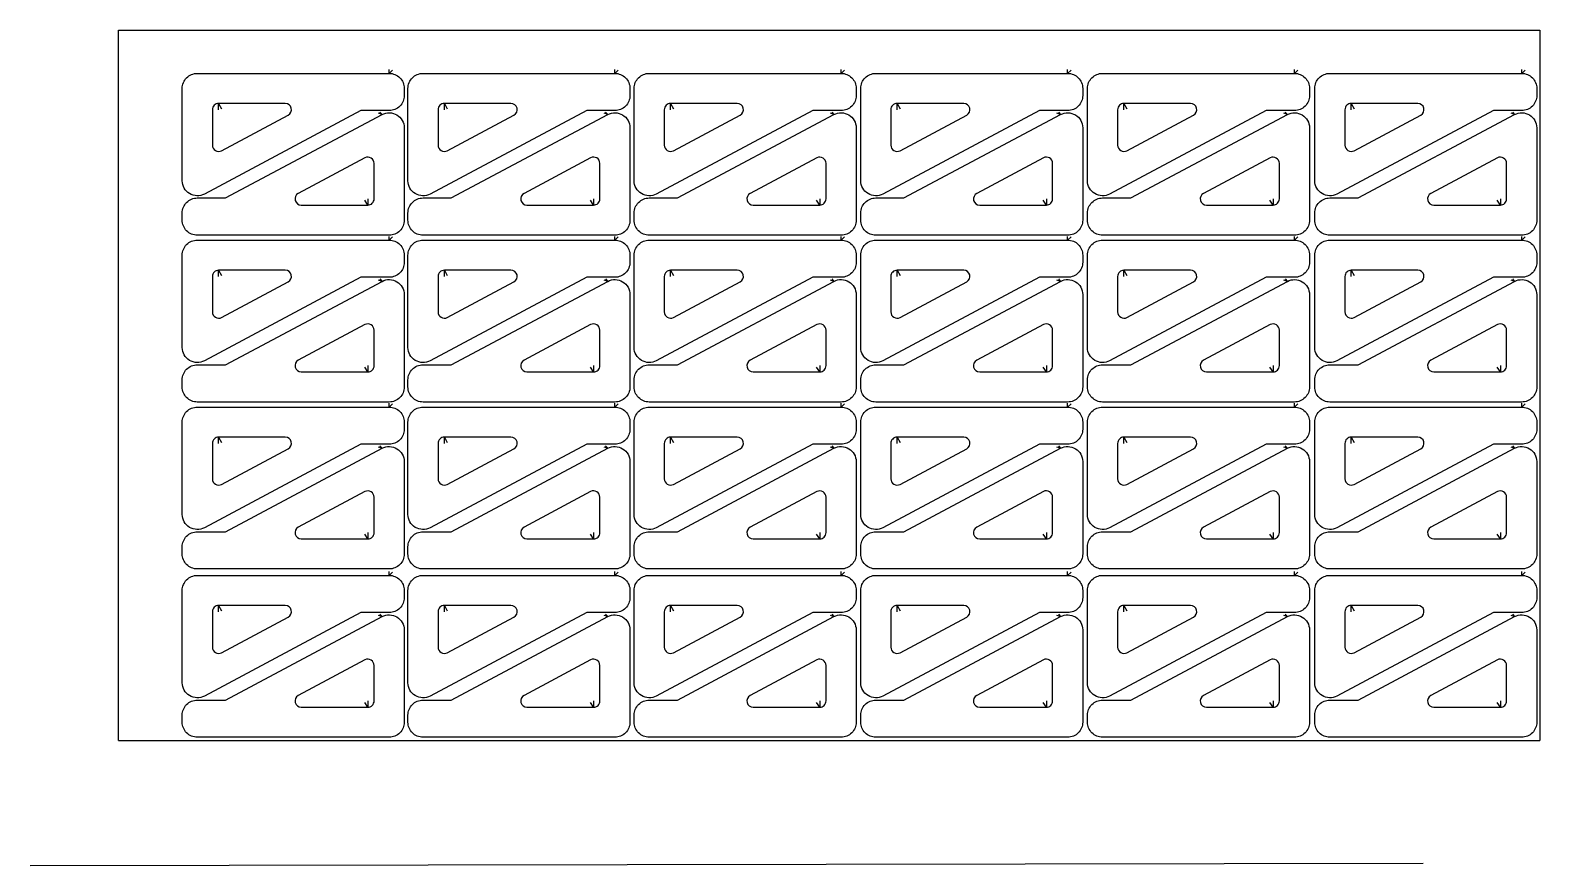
# Model space of a CAD drawing. Extents: x 449 to 2573, y 264 to 1440.
import ezdxf

# ---------------------------------------------------------------- set-up
doc = ezdxf.new("R2010")
doc.units = 0
doc.layers.get('0').update_dxf_attribs({"linetype": 'CONTINUOUS'})

msp = doc.modelspace()

# ---------------------------------------------------------------- linework, layer by layer
for p, q in [((573.1, 440.4), (573.1, 1440.4)), ((573.1, 1440.4), (2573.1, 1440.4)), ((2573.1, 1440.4), (2573.1, 440.4)), ((573.1, 440.4), (2573.1, 440.4)), ((2408.9, 267.1), (448.8, 263.7))]:
    msp.add_line(p, q)
for points in [[(958.8, 1384.2), (954, 1379.6, -0.414214), (975.2, 1358.4), (975.2, 1348.4, -0.414214), (954, 1327.2), (914.3, 1327.2), (694, 1209.7, -0.56619), (662.8, 1228.4), (662.8, 1358.4, -0.414214), (684, 1379.6), (954, 1379.6), (954, 1384.9)], [(1276.3, 1384.2), (1271.6, 1379.6, -0.414214), (1292.8, 1358.4), (1292.8, 1348.4, -0.414214), (1271.6, 1327.2), (1231.9, 1327.2), (1011.6, 1209.7, -0.56619), (980.4, 1228.4), (980.4, 1358.4, -0.414214), (1001.6, 1379.6), (1271.6, 1379.6), (1271.6, 1384.9)], [(1594.6, 1384.2), (1589.9, 1379.6, -0.414214), (1611.1, 1358.4), (1611.1, 1348.4, -0.414214), (1589.9, 1327.2), (1550.2, 1327.2), (1329.9, 1209.7, -0.56619), (1298.7, 1228.4), (1298.7, 1358.4, -0.414214), (1319.9, 1379.6), (1589.9, 1379.6), (1589.9, 1384.9)], [(1913.4, 1384.2), (1908.7, 1379.6, -0.414214), (1929.9, 1358.4), (1929.9, 1348.4, -0.414214), (1908.7, 1327.2), (1869, 1327.2), (1648.7, 1209.7, -0.56619), (1617.5, 1228.4), (1617.5, 1358.4, -0.414214), (1638.7, 1379.6), (1908.7, 1379.6), (1908.7, 1384.9)], [(2232.6, 1384.2), (2227.8, 1379.6, -0.414214), (2249, 1358.4), (2249, 1348.4, -0.414214), (2227.8, 1327.2), (2188.1, 1327.2), (1967.8, 1209.7, -0.56619), (1936.6, 1228.4), (1936.6, 1358.4, -0.414214), (1957.8, 1379.6), (2227.8, 1379.6), (2227.8, 1384.9)], [(2552.4, 1384.2), (2547.6, 1379.6, -0.414214), (2568.8, 1358.4), (2568.8, 1348.4, -0.414214), (2547.6, 1327.2), (2507.9, 1327.2), (2287.6, 1209.7, -0.56619), (2256.4, 1228.4), (2256.4, 1358.4, -0.414214), (2277.6, 1379.6), (2547.6, 1379.6), (2547.6, 1384.9)], [(941, 1325.1), (944, 1321.6, -0.56619), (975.2, 1302.9), (975.2, 1172.9, -0.414214), (954, 1151.7), (684, 1151.7, -0.414214), (662.8, 1172.9), (662.8, 1182.9, -0.414214), (684, 1204.1), (723.7, 1204.1), (944, 1321.6), (939, 1323.4)], [(714, 1328.4), (714, 1337.2, 0.414214), (705.2, 1328.4), (705.2, 1278.4, 0.56619), (718.2, 1270.7), (811.9, 1320.7, 0.780776), (807.8, 1337.2), (714, 1337.2), (718.2, 1329.8)], [(1258.6, 1325.1), (1261.6, 1321.6, -0.56619), (1292.8, 1302.9), (1292.8, 1172.9, -0.414214), (1271.6, 1151.7), (1001.6, 1151.7, -0.414214), (980.4, 1172.9), (980.4, 1182.9, -0.414214), (1001.6, 1204.1), (1041.3, 1204.1), (1261.6, 1321.6), (1256.5, 1323.4)], [(1031.6, 1328.4), (1031.6, 1337.2, 0.414214), (1022.8, 1328.4), (1022.8, 1278.4, 0.56619), (1035.7, 1270.7), (1129.5, 1320.7, 0.780776), (1125.3, 1337.2), (1031.6, 1337.2), (1035.7, 1329.8)], [(1576.9, 1325.1), (1579.9, 1321.6, -0.56619), (1611.1, 1302.9), (1611.1, 1172.9, -0.414214), (1589.9, 1151.7), (1319.9, 1151.7, -0.414214), (1298.7, 1172.9), (1298.7, 1182.9, -0.414214), (1319.9, 1204.1), (1359.6, 1204.1), (1579.9, 1321.6), (1574.8, 1323.4)], [(1349.9, 1328.4), (1349.9, 1337.2, 0.414214), (1341.1, 1328.4), (1341.1, 1278.4, 0.56619), (1354, 1270.7), (1447.8, 1320.7, 0.780776), (1443.7, 1337.2), (1349.9, 1337.2), (1354.1, 1329.8)], [(1895.7, 1325.1), (1898.7, 1321.6, -0.56619), (1929.9, 1302.9), (1929.9, 1172.9, -0.414214), (1908.7, 1151.7), (1638.7, 1151.7, -0.414214), (1617.5, 1172.9), (1617.5, 1182.9, -0.414214), (1638.7, 1204.1), (1678.4, 1204.1), (1898.7, 1321.6), (1893.6, 1323.4)], [(1668.7, 1328.4), (1668.7, 1337.2, 0.414214), (1659.9, 1328.4), (1659.9, 1278.4, 0.56619), (1672.8, 1270.7), (1766.6, 1320.7, 0.780776), (1762.4, 1337.2), (1668.7, 1337.2), (1672.8, 1329.8)], [(2214.8, 1325.1), (2217.9, 1321.6, -0.56619), (2249, 1302.9), (2249, 1172.9, -0.414214), (2227.8, 1151.7), (1957.8, 1151.7, -0.414214), (1936.6, 1172.9), (1936.6, 1182.9, -0.414214), (1957.8, 1204.1), (1997.5, 1204.1), (2217.9, 1321.6), (2212.8, 1323.4)], [(1987.8, 1328.4), (1987.8, 1337.2, 0.414214), (1979, 1328.4), (1979, 1278.4, 0.56619), (1992, 1270.7), (2085.7, 1320.7, 0.780776), (2081.6, 1337.2), (1987.8, 1337.2), (1992, 1329.8)], [(2534.6, 1325.1), (2537.7, 1321.6, -0.56619), (2568.8, 1302.9), (2568.8, 1172.9, -0.414214), (2547.6, 1151.7), (2277.6, 1151.7, -0.414214), (2256.4, 1172.9), (2256.4, 1182.9, -0.414214), (2277.6, 1204.1), (2317.3, 1204.1), (2537.7, 1321.6), (2532.6, 1323.4)], [(2307.6, 1328.4), (2307.6, 1337.2, 0.414214), (2298.8, 1328.4), (2298.8, 1278.4, 0.56619), (2311.8, 1270.7), (2405.5, 1320.7, 0.780776), (2401.4, 1337.2), (2307.6, 1337.2), (2311.8, 1329.8)], [(924, 1202.9), (924, 1194.1, 0.414214), (932.8, 1202.9), (932.8, 1252.9, 0.56619), (919.9, 1260.6), (826.1, 1210.6, 0.780776), (830.3, 1194.1), (924, 1194.1), (919.5, 1200.8)], [(1241.6, 1202.9), (1241.6, 1194.1, 0.414214), (1250.4, 1202.9), (1250.4, 1252.9, 0.56619), (1237.4, 1260.6), (1143.7, 1210.6, 0.780776), (1147.8, 1194.1), (1241.6, 1194.1), (1237.1, 1200.8)], [(1559.9, 1202.9), (1559.9, 1194.1, 0.414214), (1568.7, 1202.9), (1568.7, 1252.9, 0.56619), (1555.8, 1260.6), (1462, 1210.6, 0.780776), (1466.2, 1194.1), (1559.9, 1194.1), (1555.4, 1200.8)], [(1878.7, 1202.9), (1878.7, 1194.1, 0.414214), (1887.5, 1202.9), (1887.5, 1252.9, 0.56619), (1874.5, 1260.6), (1780.8, 1210.6, 0.780776), (1784.9, 1194.1), (1878.7, 1194.1), (1874.2, 1200.8)], [(2197.8, 1202.9), (2197.8, 1194.1, 0.414214), (2206.6, 1202.9), (2206.6, 1252.9, 0.56619), (2193.7, 1260.6), (2099.9, 1210.6, 0.780776), (2104.1, 1194.1), (2197.8, 1194.1), (2193.3, 1200.8)], [(2517.6, 1202.9), (2517.6, 1194.1, 0.414214), (2526.4, 1202.9), (2526.4, 1252.9, 0.56619), (2513.5, 1260.6), (2419.7, 1210.6, 0.780776), (2423.9, 1194.1), (2517.6, 1194.1), (2513.1, 1200.8)], [(958.8, 1149.4), (954, 1144.8, -0.414214), (975.2, 1123.6), (975.2, 1113.6, -0.414214), (954, 1092.4), (914.3, 1092.4), (694, 974.9, -0.56619), (662.8, 993.6), (662.8, 1123.6, -0.414214), (684, 1144.8), (954, 1144.8), (954, 1150.1)], [(1276.3, 1149.4), (1271.6, 1144.8, -0.414214), (1292.8, 1123.6), (1292.8, 1113.6, -0.414214), (1271.6, 1092.4), (1231.9, 1092.4), (1011.6, 974.9, -0.56619), (980.4, 993.6), (980.4, 1123.6, -0.414214), (1001.6, 1144.8), (1271.6, 1144.8), (1271.6, 1150.1)], [(1594.6, 1149.4), (1589.9, 1144.8, -0.414214), (1611.1, 1123.6), (1611.1, 1113.6, -0.414214), (1589.9, 1092.4), (1550.2, 1092.4), (1329.9, 974.9, -0.56619), (1298.7, 993.6), (1298.7, 1123.6, -0.414214), (1319.9, 1144.8), (1589.9, 1144.8), (1589.9, 1150.1)], [(1913.4, 1149.4), (1908.7, 1144.8, -0.414214), (1929.9, 1123.6), (1929.9, 1113.6, -0.414214), (1908.7, 1092.4), (1869, 1092.4), (1648.7, 974.9, -0.56619), (1617.5, 993.6), (1617.5, 1123.6, -0.414214), (1638.7, 1144.8), (1908.7, 1144.8), (1908.7, 1150.1)], [(2232.6, 1149.4), (2227.8, 1144.8, -0.414214), (2249, 1123.6), (2249, 1113.6, -0.414214), (2227.8, 1092.4), (2188.1, 1092.4), (1967.8, 974.9, -0.56619), (1936.6, 993.6), (1936.6, 1123.6, -0.414214), (1957.8, 1144.8), (2227.8, 1144.8), (2227.8, 1150.1)], [(2552.4, 1149.4), (2547.6, 1144.8, -0.414214), (2568.8, 1123.6), (2568.8, 1113.6, -0.414214), (2547.6, 1092.4), (2507.9, 1092.4), (2287.6, 974.9, -0.56619), (2256.4, 993.6), (2256.4, 1123.6, -0.414214), (2277.6, 1144.8), (2547.6, 1144.8), (2547.6, 1150.1)], [(941, 1090.3), (944, 1086.7, -0.56619), (975.2, 1068), (975.2, 938, -0.414214), (954, 916.8), (684, 916.8, -0.414214), (662.8, 938), (662.8, 948, -0.414214), (684, 969.2), (723.7, 969.2), (944, 1086.7), (939, 1088.6)], [(714, 1093.6), (714, 1102.4, 0.414214), (705.2, 1093.6), (705.2, 1043.6, 0.56619), (718.2, 1035.9), (811.9, 1085.9, 0.780776), (807.8, 1102.4), (714, 1102.4), (718.2, 1095)], [(1258.6, 1090.3), (1261.6, 1086.7, -0.56619), (1292.8, 1068), (1292.8, 938, -0.414214), (1271.6, 916.8), (1001.6, 916.8, -0.414214), (980.4, 938), (980.4, 948, -0.414214), (1001.6, 969.2), (1041.3, 969.2), (1261.6, 1086.7), (1256.5, 1088.6)], [(1031.6, 1093.6), (1031.6, 1102.4, 0.414214), (1022.8, 1093.6), (1022.8, 1043.6, 0.56619), (1035.7, 1035.9), (1129.5, 1085.9, 0.780776), (1125.3, 1102.4), (1031.6, 1102.4), (1035.7, 1095)], [(1576.9, 1090.3), (1579.9, 1086.7, -0.56619), (1611.1, 1068), (1611.1, 938, -0.414214), (1589.9, 916.8), (1319.9, 916.8, -0.414214), (1298.7, 938), (1298.7, 948, -0.414214), (1319.9, 969.2), (1359.6, 969.2), (1579.9, 1086.7), (1574.8, 1088.6)], [(1349.9, 1093.6), (1349.9, 1102.4, 0.414214), (1341.1, 1093.6), (1341.1, 1043.6, 0.56619), (1354, 1035.9), (1447.8, 1085.9, 0.780776), (1443.7, 1102.4), (1349.9, 1102.4), (1354.1, 1095)], [(1895.7, 1090.3), (1898.7, 1086.7, -0.56619), (1929.9, 1068), (1929.9, 938, -0.414214), (1908.7, 916.8), (1638.7, 916.8, -0.414214), (1617.5, 938), (1617.5, 948, -0.414214), (1638.7, 969.2), (1678.4, 969.2), (1898.7, 1086.7), (1893.6, 1088.6)], [(1668.7, 1093.6), (1668.7, 1102.4, 0.414214), (1659.9, 1093.6), (1659.9, 1043.6, 0.56619), (1672.8, 1035.9), (1766.6, 1085.9, 0.780776), (1762.4, 1102.4), (1668.7, 1102.4), (1672.8, 1095)], [(2214.8, 1090.3), (2217.9, 1086.7, -0.56619), (2249, 1068), (2249, 938, -0.414214), (2227.8, 916.8), (1957.8, 916.8, -0.414214), (1936.6, 938), (1936.6, 948, -0.414214), (1957.8, 969.2), (1997.5, 969.2), (2217.9, 1086.7), (2212.8, 1088.6)], [(1987.8, 1093.6), (1987.8, 1102.4, 0.414214), (1979, 1093.6), (1979, 1043.6, 0.56619), (1992, 1035.9), (2085.7, 1085.9, 0.780776), (2081.6, 1102.4), (1987.8, 1102.4), (1992, 1095)], [(2534.6, 1090.3), (2537.7, 1086.7, -0.56619), (2568.8, 1068), (2568.8, 938, -0.414214), (2547.6, 916.8), (2277.6, 916.8, -0.414214), (2256.4, 938), (2256.4, 948, -0.414214), (2277.6, 969.2), (2317.3, 969.2), (2537.7, 1086.7), (2532.6, 1088.6)], [(2307.6, 1093.6), (2307.6, 1102.4, 0.414214), (2298.8, 1093.6), (2298.8, 1043.6, 0.56619), (2311.8, 1035.9), (2405.5, 1085.9, 0.780776), (2401.4, 1102.4), (2307.6, 1102.4), (2311.8, 1095)], [(924, 968), (924, 959.2, 0.414214), (932.8, 968), (932.8, 1018, 0.56619), (919.9, 1025.8), (826.1, 975.8, 0.780776), (830.3, 959.2), (924, 959.2), (919.5, 965.9)], [(1241.6, 968), (1241.6, 959.2, 0.414214), (1250.4, 968), (1250.4, 1018, 0.56619), (1237.4, 1025.8), (1143.7, 975.8, 0.780776), (1147.8, 959.2), (1241.6, 959.2), (1237.1, 965.9)], [(1559.9, 968), (1559.9, 959.2, 0.414214), (1568.7, 968), (1568.7, 1018, 0.56619), (1555.8, 1025.8), (1462, 975.8, 0.780776), (1466.2, 959.2), (1559.9, 959.2), (1555.4, 965.9)], [(1878.7, 968), (1878.7, 959.2, 0.414214), (1887.5, 968), (1887.5, 1018, 0.56619), (1874.5, 1025.8), (1780.8, 975.8, 0.780776), (1784.9, 959.2), (1878.7, 959.2), (1874.2, 965.9)], [(2197.8, 968), (2197.8, 959.2, 0.414214), (2206.6, 968), (2206.6, 1018, 0.56619), (2193.7, 1025.8), (2099.9, 975.8, 0.780776), (2104.1, 959.2), (2197.8, 959.2), (2193.3, 965.9)], [(2517.6, 968), (2517.6, 959.2, 0.414214), (2526.4, 968), (2526.4, 1018, 0.56619), (2513.5, 1025.8), (2419.7, 975.8, 0.780776), (2423.9, 959.2), (2517.6, 959.2), (2513.1, 965.9)], [(958.8, 914.3), (954, 909.7, -0.414214), (975.2, 888.5), (975.2, 878.5, -0.414214), (954, 857.3), (914.3, 857.3), (694, 739.8, -0.56619), (662.8, 758.5), (662.8, 888.5, -0.414214), (684, 909.7), (954, 909.7), (954, 915)], [(1276.3, 914.3), (1271.6, 909.7, -0.414214), (1292.8, 888.5), (1292.8, 878.5, -0.414214), (1271.6, 857.3), (1231.9, 857.3), (1011.6, 739.8, -0.56619), (980.4, 758.5), (980.4, 888.5, -0.414214), (1001.6, 909.7), (1271.6, 909.7), (1271.6, 915)], [(1594.6, 914.3), (1589.9, 909.7, -0.414214), (1611.1, 888.5), (1611.1, 878.5, -0.414214), (1589.9, 857.3), (1550.2, 857.3), (1329.9, 739.8, -0.56619), (1298.7, 758.5), (1298.7, 888.5, -0.414214), (1319.9, 909.7), (1589.9, 909.7), (1589.9, 915)], [(1913.4, 914.3), (1908.7, 909.7, -0.414214), (1929.9, 888.5), (1929.9, 878.5, -0.414214), (1908.7, 857.3), (1869, 857.3), (1648.7, 739.8, -0.56619), (1617.5, 758.5), (1617.5, 888.5, -0.414214), (1638.7, 909.7), (1908.7, 909.7), (1908.7, 915)], [(2232.6, 914.3), (2227.8, 909.7, -0.414214), (2249, 888.5), (2249, 878.5, -0.414214), (2227.8, 857.3), (2188.1, 857.3), (1967.8, 739.8, -0.56619), (1936.6, 758.5), (1936.6, 888.5, -0.414214), (1957.8, 909.7), (2227.8, 909.7), (2227.8, 915)], [(2552.4, 914.3), (2547.6, 909.7, -0.414214), (2568.8, 888.5), (2568.8, 878.5, -0.414214), (2547.6, 857.3), (2507.9, 857.3), (2287.6, 739.8, -0.56619), (2256.4, 758.5), (2256.4, 888.5, -0.414214), (2277.6, 909.7), (2547.6, 909.7), (2547.6, 915)], [(941, 855.2), (944, 851.6, -0.56619), (975.2, 832.9), (975.2, 702.9, -0.414214), (954, 681.7), (684, 681.7, -0.414214), (662.8, 702.9), (662.8, 712.9, -0.414214), (684, 734.1), (723.7, 734.1), (944, 851.6), (939, 853.4)], [(714, 858.5), (714, 867.3, 0.414214), (705.2, 858.5), (705.2, 808.5, 0.56619), (718.2, 800.8), (811.9, 850.8, 0.780776), (807.8, 867.3), (714, 867.3), (718.2, 859.9)], [(1258.6, 855.2), (1261.6, 851.6, -0.56619), (1292.8, 832.9), (1292.8, 702.9, -0.414214), (1271.6, 681.7), (1001.6, 681.7, -0.414214), (980.4, 702.9), (980.4, 712.9, -0.414214), (1001.6, 734.1), (1041.3, 734.1), (1261.6, 851.6), (1256.5, 853.4)], [(1031.6, 858.5), (1031.6, 867.3, 0.414214), (1022.8, 858.5), (1022.8, 808.5, 0.56619), (1035.7, 800.8), (1129.5, 850.8, 0.780776), (1125.3, 867.3), (1031.6, 867.3), (1035.7, 859.9)], [(1576.9, 855.2), (1579.9, 851.6, -0.56619), (1611.1, 832.9), (1611.1, 702.9, -0.414214), (1589.9, 681.7), (1319.9, 681.7, -0.414214), (1298.7, 702.9), (1298.7, 712.9, -0.414214), (1319.9, 734.1), (1359.6, 734.1), (1579.9, 851.6), (1574.8, 853.4)], [(1349.9, 858.5), (1349.9, 867.3, 0.414214), (1341.1, 858.5), (1341.1, 808.5, 0.56619), (1354, 800.8), (1447.8, 850.8, 0.780776), (1443.7, 867.3), (1349.9, 867.3), (1354.1, 859.9)], [(1895.7, 855.2), (1898.7, 851.6, -0.56619), (1929.9, 832.9), (1929.9, 702.9, -0.414214), (1908.7, 681.7), (1638.7, 681.7, -0.414214), (1617.5, 702.9), (1617.5, 712.9, -0.414214), (1638.7, 734.1), (1678.4, 734.1), (1898.7, 851.6), (1893.6, 853.4)], [(1668.7, 858.5), (1668.7, 867.3, 0.414214), (1659.9, 858.5), (1659.9, 808.5, 0.56619), (1672.8, 800.8), (1766.6, 850.8, 0.780776), (1762.4, 867.3), (1668.7, 867.3), (1672.8, 859.9)], [(2214.8, 855.2), (2217.9, 851.6, -0.56619), (2249, 832.9), (2249, 702.9, -0.414214), (2227.8, 681.7), (1957.8, 681.7, -0.414214), (1936.6, 702.9), (1936.6, 712.9, -0.414214), (1957.8, 734.1), (1997.5, 734.1), (2217.9, 851.6), (2212.8, 853.4)], [(1987.8, 858.5), (1987.8, 867.3, 0.414214), (1979, 858.5), (1979, 808.5, 0.56619), (1992, 800.8), (2085.7, 850.8, 0.780776), (2081.6, 867.3), (1987.8, 867.3), (1992, 859.9)], [(2534.6, 855.2), (2537.7, 851.6, -0.56619), (2568.8, 832.9), (2568.8, 702.9, -0.414214), (2547.6, 681.7), (2277.6, 681.7, -0.414214), (2256.4, 702.9), (2256.4, 712.9, -0.414214), (2277.6, 734.1), (2317.3, 734.1), (2537.7, 851.6), (2532.6, 853.4)], [(2307.6, 858.5), (2307.6, 867.3, 0.414214), (2298.8, 858.5), (2298.8, 808.5, 0.56619), (2311.8, 800.8), (2405.5, 850.8, 0.780776), (2401.4, 867.3), (2307.6, 867.3), (2311.8, 859.9)], [(924, 732.9), (924, 724.1, 0.414214), (932.8, 732.9), (932.8, 782.9, 0.56619), (919.9, 790.7), (826.1, 740.7, 0.780776), (830.3, 724.1), (924, 724.1), (919.5, 730.8)], [(1241.6, 732.9), (1241.6, 724.1, 0.414214), (1250.4, 732.9), (1250.4, 782.9, 0.56619), (1237.4, 790.7), (1143.7, 740.7, 0.780776), (1147.8, 724.1), (1241.6, 724.1), (1237.1, 730.8)], [(1559.9, 732.9), (1559.9, 724.1, 0.414214), (1568.7, 732.9), (1568.7, 782.9, 0.56619), (1555.8, 790.7), (1462, 740.7, 0.780776), (1466.2, 724.1), (1559.9, 724.1), (1555.4, 730.8)], [(1878.7, 732.9), (1878.7, 724.1, 0.414214), (1887.5, 732.9), (1887.5, 782.9, 0.56619), (1874.5, 790.7), (1780.8, 740.7, 0.780776), (1784.9, 724.1), (1878.7, 724.1), (1874.2, 730.8)], [(2197.8, 732.9), (2197.8, 724.1, 0.414214), (2206.6, 732.9), (2206.6, 782.9, 0.56619), (2193.7, 790.7), (2099.9, 740.7, 0.780776), (2104.1, 724.1), (2197.8, 724.1), (2193.3, 730.8)], [(2517.6, 732.9), (2517.6, 724.1, 0.414214), (2526.4, 732.9), (2526.4, 782.9, 0.56619), (2513.5, 790.7), (2419.7, 740.7, 0.780776), (2423.9, 724.1), (2517.6, 724.1), (2513.1, 730.8)], [(958.8, 677.3), (954, 672.7, -0.414214), (975.2, 651.5), (975.2, 641.5, -0.414214), (954, 620.3), (914.3, 620.3), (694, 502.8, -0.56619), (662.8, 521.5), (662.8, 651.5, -0.414214), (684, 672.7), (954, 672.7), (954, 678)], [(1276.3, 677.3), (1271.6, 672.7, -0.414214), (1292.8, 651.5), (1292.8, 641.5, -0.414214), (1271.6, 620.3), (1231.9, 620.3), (1011.6, 502.8, -0.56619), (980.4, 521.5), (980.4, 651.5, -0.414214), (1001.6, 672.7), (1271.6, 672.7), (1271.6, 678)], [(1594.6, 677.3), (1589.9, 672.7, -0.414214), (1611.1, 651.5), (1611.1, 641.5, -0.414214), (1589.9, 620.3), (1550.2, 620.3), (1329.9, 502.8, -0.56619), (1298.7, 521.5), (1298.7, 651.5, -0.414214), (1319.9, 672.7), (1589.9, 672.7), (1589.9, 678)], [(1913.4, 677.3), (1908.7, 672.7, -0.414214), (1929.9, 651.5), (1929.9, 641.5, -0.414214), (1908.7, 620.3), (1869, 620.3), (1648.7, 502.8, -0.56619), (1617.5, 521.5), (1617.5, 651.5, -0.414214), (1638.7, 672.7), (1908.7, 672.7), (1908.7, 678)], [(2232.6, 677.3), (2227.8, 672.7, -0.414214), (2249, 651.5), (2249, 641.5, -0.414214), (2227.8, 620.3), (2188.1, 620.3), (1967.8, 502.8, -0.56619), (1936.6, 521.5), (1936.6, 651.5, -0.414214), (1957.8, 672.7), (2227.8, 672.7), (2227.8, 678)], [(2552.4, 677.3), (2547.6, 672.7, -0.414214), (2568.8, 651.5), (2568.8, 641.5, -0.414214), (2547.6, 620.3), (2507.9, 620.3), (2287.6, 502.8, -0.56619), (2256.4, 521.5), (2256.4, 651.5, -0.414214), (2277.6, 672.7), (2547.6, 672.7), (2547.6, 678)], [(941, 618.2), (944, 614.6, -0.56619), (975.2, 595.9), (975.2, 465.9, -0.414214), (954, 444.7), (684, 444.7, -0.414214), (662.8, 465.9), (662.8, 475.9, -0.414214), (684, 497.1), (723.7, 497.1), (944, 614.6), (939, 616.4)], [(714, 621.5), (714, 630.3, 0.414214), (705.2, 621.5), (705.2, 571.5, 0.56619), (718.2, 563.8), (811.9, 613.8, 0.780776), (807.8, 630.3), (714, 630.3), (718.2, 622.9)], [(1258.6, 618.2), (1261.6, 614.6, -0.56619), (1292.8, 595.9), (1292.8, 465.9, -0.414214), (1271.6, 444.7), (1001.6, 444.7, -0.414214), (980.4, 465.9), (980.4, 475.9, -0.414214), (1001.6, 497.1), (1041.3, 497.1), (1261.6, 614.6), (1256.5, 616.4)], [(1031.6, 621.5), (1031.6, 630.3, 0.414214), (1022.8, 621.5), (1022.8, 571.5, 0.56619), (1035.7, 563.8), (1129.5, 613.8, 0.780776), (1125.3, 630.3), (1031.6, 630.3), (1035.7, 622.9)], [(1576.9, 618.2), (1579.9, 614.6, -0.56619), (1611.1, 595.9), (1611.1, 465.9, -0.414214), (1589.9, 444.7), (1319.9, 444.7, -0.414214), (1298.7, 465.9), (1298.7, 475.9, -0.414214), (1319.9, 497.1), (1359.6, 497.1), (1579.9, 614.6), (1574.8, 616.4)], [(1349.9, 621.5), (1349.9, 630.3, 0.414214), (1341.1, 621.5), (1341.1, 571.5, 0.56619), (1354, 563.8), (1447.8, 613.8, 0.780776), (1443.7, 630.3), (1349.9, 630.3), (1354.1, 622.9)], [(1895.7, 618.2), (1898.7, 614.6, -0.56619), (1929.9, 595.9), (1929.9, 465.9, -0.414214), (1908.7, 444.7), (1638.7, 444.7, -0.414214), (1617.5, 465.9), (1617.5, 475.9, -0.414214), (1638.7, 497.1), (1678.4, 497.1), (1898.7, 614.6), (1893.6, 616.4)], [(1668.7, 621.5), (1668.7, 630.3, 0.414214), (1659.9, 621.5), (1659.9, 571.5, 0.56619), (1672.8, 563.8), (1766.6, 613.8, 0.780776), (1762.4, 630.3), (1668.7, 630.3), (1672.8, 622.9)], [(2214.8, 618.2), (2217.9, 614.6, -0.56619), (2249, 595.9), (2249, 465.9, -0.414214), (2227.8, 444.7), (1957.8, 444.7, -0.414214), (1936.6, 465.9), (1936.6, 475.9, -0.414214), (1957.8, 497.1), (1997.5, 497.1), (2217.9, 614.6), (2212.8, 616.4)], [(1987.8, 621.5), (1987.8, 630.3, 0.414214), (1979, 621.5), (1979, 571.5, 0.56619), (1992, 563.8), (2085.7, 613.8, 0.780776), (2081.6, 630.3), (1987.8, 630.3), (1992, 622.9)], [(2534.6, 618.2), (2537.7, 614.6, -0.56619), (2568.8, 595.9), (2568.8, 465.9, -0.414214), (2547.6, 444.7), (2277.6, 444.7, -0.414214), (2256.4, 465.9), (2256.4, 475.9, -0.414214), (2277.6, 497.1), (2317.3, 497.1), (2537.7, 614.6), (2532.6, 616.4)], [(2307.6, 621.5), (2307.6, 630.3, 0.414214), (2298.8, 621.5), (2298.8, 571.5, 0.56619), (2311.8, 563.8), (2405.5, 613.8, 0.780776), (2401.4, 630.3), (2307.6, 630.3), (2311.8, 622.9)], [(924, 495.9), (924, 487.1, 0.414214), (932.8, 495.9), (932.8, 545.9, 0.56619), (919.9, 553.7), (826.1, 503.7, 0.780776), (830.3, 487.1), (924, 487.1), (919.5, 493.8)], [(1241.6, 495.9), (1241.6, 487.1, 0.414214), (1250.4, 495.9), (1250.4, 545.9, 0.56619), (1237.4, 553.7), (1143.7, 503.7, 0.780776), (1147.8, 487.1), (1241.6, 487.1), (1237.1, 493.8)], [(1559.9, 495.9), (1559.9, 487.1, 0.414214), (1568.7, 495.9), (1568.7, 545.9, 0.56619), (1555.8, 553.7), (1462, 503.7, 0.780776), (1466.2, 487.1), (1559.9, 487.1), (1555.4, 493.8)], [(1878.7, 495.9), (1878.7, 487.1, 0.414214), (1887.5, 495.9), (1887.5, 545.9, 0.56619), (1874.5, 553.7), (1780.8, 503.7, 0.780776), (1784.9, 487.1), (1878.7, 487.1), (1874.2, 493.8)], [(2197.8, 495.9), (2197.8, 487.1, 0.414214), (2206.6, 495.9), (2206.6, 545.9, 0.56619), (2193.7, 553.7), (2099.9, 503.7, 0.780776), (2104.1, 487.1), (2197.8, 487.1), (2193.3, 493.8)], [(2517.6, 495.9), (2517.6, 487.1, 0.414214), (2526.4, 495.9), (2526.4, 545.9, 0.56619), (2513.5, 553.7), (2419.7, 503.7, 0.780776), (2423.9, 487.1), (2517.6, 487.1), (2513.1, 493.8)]]:
    msp.add_lwpolyline(points, format="xyb")

doc.saveas('drawing.dxf')
